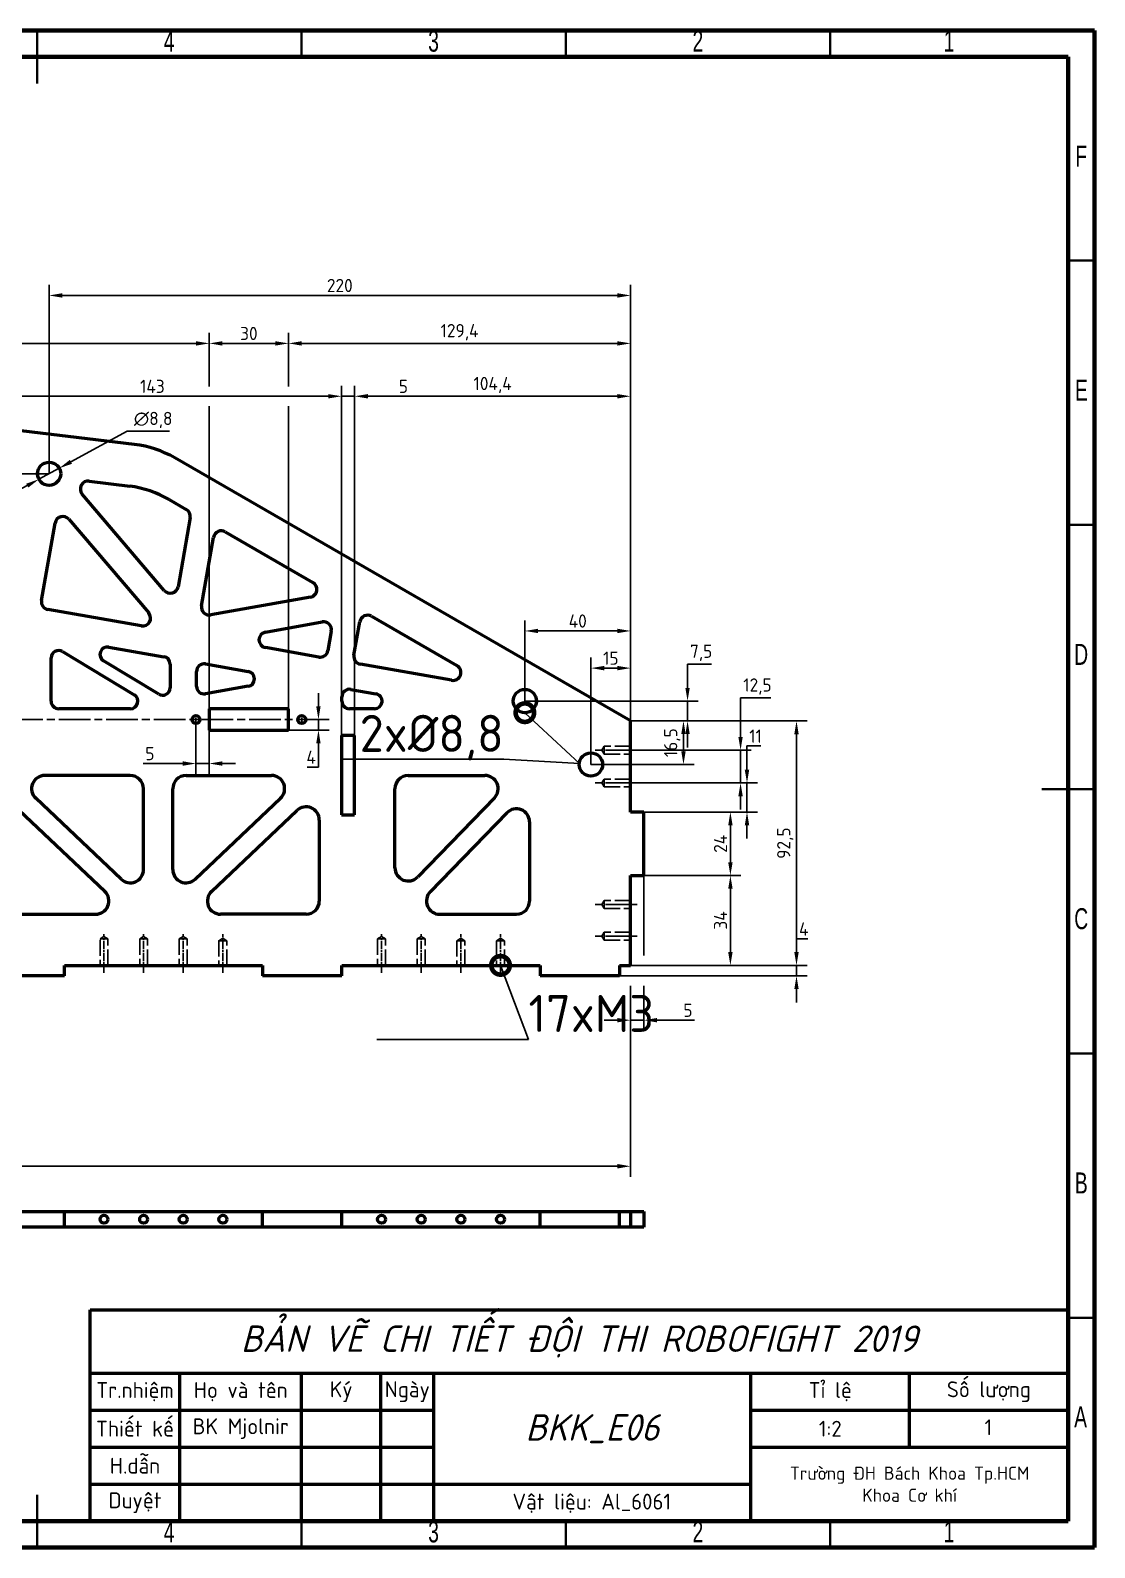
# Model space of a CAD drawing. Header units: millimetres. Extents: x -1615 to 4166, y 5 to 3174.
# Drawn here: x 684.8 to 886.1, y 5 to 292 of the extents above; entities that cross this region are included whole.
import ezdxf
from ezdxf import colors
from ezdxf.entities.mleader import LeaderData, LeaderLine
from ezdxf.math import Vec2, Vec3

# ---------------------------------------------------------------- set-up
doc = ezdxf.new("R2010")
doc.units = ezdxf.units.MM
doc.header["$LTSCALE"] = 0.25
doc.header["$PDSIZE"] = -1
for name, pattern in [('ACAD_ISO02W100', [15, 12, -3]), ('ACAD_ISO08W100', [36, 24, -3, 6, -3]), ('CENTER2', [1.125, 0.75, -0.125, 0.125, -0.125])]:
    doc.linetypes.add(name, pattern=pattern)
doc.layers.get('0').update_dxf_attribs({"lineweight": 50})
for name, color, linetype, lineweight in [('duong tam', 2, 'ACAD_ISO08W100', 25), ('kich thuoc', 1, 'Continuous', 25), ('Net dam', 7, 'Continuous', 50), ('netdut', 6, 'ACAD_ISO02W100', 25), ('van ban', 7, 'Continuous', 25)]:
    doc.layers.add(name, color=color, linetype=linetype, lineweight=lineweight)
doc.styles.add('SLDTEXTSTYLE0', font='TXT', dxfattribs={"width": 0.686449})
doc.styles.get("Standard").update_dxf_attribs({"font": ''})
doc.styles.add('tieng viet', font='')
doc.styles.get('Standard').set_extended_font_data('TCVN 7284')
doc.styles.get('tieng viet').set_extended_font_data('TCVN 7284')
doc.dimstyles.new('Ratio 2', dxfattribs={"dimtxt": 2.5, "dimasz": 2.5, "dimexe": 2, "dimexo": 0, "dimtad": 1, "dimtoh": 1, "dimdec": 1, "dimlfac": 2, "dimzin": 9, "dimtxsty": 'Standard', "dimcen": 2.5, "dimazin": 2, "dimtfac": 1, "dimtdec": 1, "dimtmove": 0, "dimatfit": 3, "dimfxl": 1, "dimtzin": 1, "dimarcsym": 0})
doc.dimstyles.new('Ratio 2$3', dxfattribs={"dimtxt": 2.5, "dimasz": 2.5, "dimexe": 2, "dimexo": 0, "dimtad": 1, "dimtoh": 1, "dimdec": 1, "dimlfac": 2, "dimzin": 9, "dimtxsty": 'Standard', "dimcen": 2.5, "dimazin": 2, "dimtfac": 1, "dimtdec": 1, "dimtmove": 0, "dimatfit": 3, "dimfxl": 1, "dimtzin": 1, "dimarcsym": 0})

# ---------------------------------------------------------------- blocks, each defined once
blk = doc.blocks.new('*D126')
at = {"layer": 'Defpoints', "color": 0, "transparency": 16777216}
for p in [(798.35, 115.15), (555.82, 107.15), (798.35, 77.15)]:
    blk.add_point(p, dxfattribs=at)
at = {"layer": 'kich thuoc', "color": 0, "lineweight": -2, "transparency": 16777216}
for p, q in [((798.35, 111.28), (798.35, 75.15)), ((555.82, 107.15), (555.82, 75.15)), ((558.32, 77.15), (795.85, 77.15))]:
    blk.add_line(p, q, dxfattribs=at)
at = {"layer": 'kich thuoc', "color": 0, "transparency": 16777216}
for points in [[(558.32, 77.57), (558.32, 76.73), (555.82, 77.15)], [(795.85, 77.57), (795.85, 76.73), (798.35, 77.15)]]:
    blk.add_solid(points, dxfattribs=at)
at = {"layer": 'kich thuoc', "color": 0, "transparency": 16777216, "insert": (677.08, 79.28), "char_height": 2.5, "attachment_point": 5}
blk.add_mtext('485,1', dxfattribs=at)
blk = doc.blocks.new('*D129')
at = {"layer": 'Defpoints', "color": 0, "transparency": 16777216}
for p in [(798.35, 161.38), (829.72, 161.38), (798.35, 115.15)]:
    blk.add_point(p, dxfattribs=at)
at = {"layer": 'kich thuoc', "color": 0, "lineweight": -2, "transparency": 16777216}
for p, q in [((798.35, 161.38), (831.72, 161.38)), ((829.72, 117.65), (829.72, 158.88)), ((798.35, 115.15), (831.72, 115.15))]:
    blk.add_line(p, q, dxfattribs=at)
at = {"layer": 'kich thuoc', "color": 0, "transparency": 16777216}
for points in [[(829.31, 158.88), (830.14, 158.88), (829.72, 161.38)], [(829.31, 117.65), (830.14, 117.65), (829.72, 115.15)]]:
    blk.add_solid(points, dxfattribs=at)
at = {"layer": 'kich thuoc', "color": 0, "transparency": 16777216, "insert": (827.6, 138.27), "char_height": 2.5, "attachment_point": 5, "rotation": 90}
blk.add_mtext('92,5', dxfattribs=at)
blk = doc.blocks.new('*D130')
at = {"layer": 'Defpoints', "color": 0, "transparency": 16777216}
for p in [(798.35, 132.15), (817.22, 132.15), (798.35, 115.15)]:
    blk.add_point(p, dxfattribs=at)
at = {"layer": 'kich thuoc', "color": 0, "lineweight": -2, "transparency": 16777216}
for p, q in [((798.35, 132.15), (819.22, 132.15)), ((817.22, 117.65), (817.22, 129.65)), ((798.35, 115.15), (819.22, 115.15))]:
    blk.add_line(p, q, dxfattribs=at)
at = {"layer": 'kich thuoc', "color": 0, "transparency": 16777216}
for points in [[(816.81, 129.65), (817.64, 129.65), (817.22, 132.15)], [(816.81, 117.65), (817.64, 117.65), (817.22, 115.15)]]:
    blk.add_solid(points, dxfattribs=at)
at = {"layer": 'kich thuoc', "color": 0, "transparency": 16777216, "insert": (815.35, 123.65), "char_height": 2.5, "attachment_point": 5, "rotation": 90}
blk.add_mtext('34', dxfattribs=at)
blk = doc.blocks.new('*D131')
at = {"layer": 'Defpoints', "color": 0, "transparency": 16777216}
for p in [(800.85, 144.15), (817.22, 144.15), (800.85, 132.15)]:
    blk.add_point(p, dxfattribs=at)
at = {"layer": 'kich thuoc', "color": 0, "lineweight": -2, "transparency": 16777216}
for p, q in [((800.85, 144.15), (819.22, 144.15)), ((817.22, 134.65), (817.22, 141.65)), ((800.85, 132.15), (819.22, 132.15))]:
    blk.add_line(p, q, dxfattribs=at)
at = {"layer": 'kich thuoc', "color": 0, "transparency": 16777216}
for points in [[(816.81, 141.65), (817.64, 141.65), (817.22, 144.15)], [(816.81, 134.65), (817.64, 134.65), (817.22, 132.15)]]:
    blk.add_solid(points, dxfattribs=at)
at = {"layer": 'kich thuoc', "color": 0, "transparency": 16777216, "insert": (815.35, 138.15), "char_height": 2.5, "attachment_point": 5, "rotation": 90}
blk.add_mtext('24', dxfattribs=at)
blk = doc.blocks.new('*D138')
at = {"layer": 'Defpoints', "color": 0, "transparency": 16777216}
for p in [(798.35, 232.81), (733.65, 163.65), (798.35, 161.38)]:
    blk.add_point(p, dxfattribs=at)
at = {"layer": 'kich thuoc', "color": 0, "lineweight": -2, "transparency": 16777216}
for p, q in [((733.65, 224.68), (733.65, 234.81)), ((736.15, 232.81), (795.85, 232.81)), ((798.35, 161.38), (798.35, 234.81)), ((733.65, 163.65), (733.65, 220.93))]:
    blk.add_line(p, q, dxfattribs=at)
at = {"layer": 'kich thuoc', "color": 0, "transparency": 16777216}
for points in [[(736.15, 233.22), (736.15, 232.39), (733.65, 232.81)], [(795.85, 233.22), (795.85, 232.39), (798.35, 232.81)]]:
    blk.add_solid(points, dxfattribs=at)
at = {"layer": 'kich thuoc', "color": 0, "transparency": 16777216, "insert": (766, 234.93), "char_height": 2.5, "attachment_point": 5}
blk.add_mtext('129,4', dxfattribs=at)
blk = doc.blocks.new('*D139')
at = {"layer": 'Defpoints', "color": 0, "transparency": 16777216}
for p in [(718.65, 232.81), (718.65, 163.65), (733.65, 163.65)]:
    blk.add_point(p, dxfattribs=at)
at = {"layer": 'kich thuoc', "color": 0, "lineweight": -2, "transparency": 16777216}
for p, q in [((718.65, 224.68), (718.65, 234.81)), ((731.15, 232.81), (721.15, 232.81)), ((733.65, 224.68), (733.65, 234.81)), ((718.65, 163.65), (718.65, 220.93)), ((733.65, 163.65), (733.65, 220.93))]:
    blk.add_line(p, q, dxfattribs=at)
at = {"layer": 'kich thuoc', "color": 0, "transparency": 16777216}
for points in [[(721.15, 233.22), (721.15, 232.39), (718.65, 232.81)], [(731.15, 233.22), (731.15, 232.39), (733.65, 232.81)]]:
    blk.add_solid(points, dxfattribs=at)
at = {"layer": 'kich thuoc', "color": 0, "transparency": 16777216, "insert": (726.15, 234.68), "char_height": 2.5, "attachment_point": 5}
blk.add_mtext('30', dxfattribs=at)
blk = doc.blocks.new('*D140')
at = {"layer": 'Defpoints', "color": 0, "transparency": 16777216}
for p in [(634.75, 232.81), (634.75, 163.65), (718.65, 163.65)]:
    blk.add_point(p, dxfattribs=at)
at = {"layer": 'kich thuoc', "color": 0, "lineweight": -2, "transparency": 16777216}
for p, q in [((634.75, 163.65), (634.75, 234.81)), ((716.15, 232.81), (637.25, 232.81)), ((718.65, 224.68), (718.65, 234.81)), ((718.65, 163.65), (718.65, 220.93))]:
    blk.add_line(p, q, dxfattribs=at)
at = {"layer": 'kich thuoc', "color": 0, "transparency": 16777216}
for points in [[(637.25, 233.22), (637.25, 232.39), (634.75, 232.81)], [(716.15, 233.22), (716.15, 232.39), (718.65, 232.81)]]:
    blk.add_solid(points, dxfattribs=at)
at = {"layer": 'kich thuoc', "color": 0, "transparency": 16777216, "insert": (676.7, 234.93), "char_height": 2.5, "attachment_point": 5}
blk.add_mtext('167,8', dxfattribs=at)
blk = doc.blocks.new('*D166')
at = {"layer": 'Defpoints', "color": 0, "transparency": 16777216}
for p in [(798.35, 222.81), (746.15, 158.65), (798.35, 158.65)]:
    blk.add_point(p, dxfattribs=at)
at = {"layer": 'kich thuoc', "color": 0, "lineweight": -2, "transparency": 16777216}
for p, q in [((746.15, 158.65), (746.15, 224.81)), ((798.35, 158.65), (798.35, 224.81)), ((748.65, 222.81), (795.85, 222.81))]:
    blk.add_line(p, q, dxfattribs=at)
at = {"layer": 'kich thuoc', "color": 0, "transparency": 16777216}
for points in [[(748.65, 223.22), (748.65, 222.39), (746.15, 222.81)], [(795.85, 223.22), (795.85, 222.39), (798.35, 222.81)]]:
    blk.add_solid(points, dxfattribs=at)
at = {"layer": 'kich thuoc', "color": 0, "transparency": 16777216, "insert": (772.25, 224.93), "char_height": 2.5, "attachment_point": 5}
blk.add_mtext('104,4', dxfattribs=at)
blk = doc.blocks.new('*D167')
at = {"layer": 'Defpoints', "color": 0, "transparency": 16777216}
for p in [(743.65, 222.81), (743.65, 158.65), (746.15, 158.65)]:
    blk.add_point(p, dxfattribs=at)
at = {"layer": 'kich thuoc', "color": 0, "lineweight": -2, "transparency": 16777216}
for p, q in [((743.65, 158.65), (743.65, 224.81)), ((746.15, 158.65), (746.15, 224.81)), ((741.15, 222.81), (738.65, 222.81)), ((743.65, 222.81), (746.15, 222.81)), ((748.65, 222.81), (756.63, 222.81))]:
    blk.add_line(p, q, dxfattribs=at)
at = {"layer": 'kich thuoc', "color": 0, "transparency": 16777216}
for points in [[(741.15, 223.22), (741.15, 222.39), (743.65, 222.81)], [(748.65, 223.22), (748.65, 222.39), (746.15, 222.81)]]:
    blk.add_solid(points, dxfattribs=at)
at = {"layer": 'kich thuoc', "color": 0, "transparency": 16777216, "insert": (755.38, 224.68), "char_height": 2.5, "attachment_point": 5}
blk.add_mtext('5', dxfattribs=at)
blk = doc.blocks.new('*D168')
at = {"layer": 'Defpoints', "color": 0, "transparency": 16777216}
for p in [(743.65, 222.81), (672.15, 158.65), (743.65, 158.65)]:
    blk.add_point(p, dxfattribs=at)
at = {"layer": 'kich thuoc', "color": 0, "lineweight": -2, "transparency": 16777216}
for p, q in [((672.15, 158.65), (672.15, 224.81)), ((743.65, 158.65), (743.65, 224.81)), ((674.65, 222.81), (741.15, 222.81))]:
    blk.add_line(p, q, dxfattribs=at)
at = {"layer": 'kich thuoc', "color": 0, "transparency": 16777216}
for points in [[(674.65, 223.22), (674.65, 222.39), (672.15, 222.81)], [(741.15, 223.22), (741.15, 222.39), (743.65, 222.81)]]:
    blk.add_solid(points, dxfattribs=at)
at = {"layer": 'kich thuoc', "color": 0, "transparency": 16777216, "insert": (707.9, 224.68), "char_height": 2.5, "attachment_point": 5}
blk.add_mtext('143', dxfattribs=at)
blk = doc.blocks.new('*D183')
at = {"layer": 'Defpoints', "color": 0, "transparency": 16777216}
for p in [(798.35, 149.65), (798.35, 144.15), (820.36, 144.15)]:
    blk.add_point(p, dxfattribs=at)
at = {"layer": 'kich thuoc', "color": 0, "lineweight": -2, "transparency": 16777216}
for p, q in [((820.36, 152.15), (820.36, 156.65)), ((820.36, 156.65), (822.99, 156.65)), ((798.35, 149.65), (822.36, 149.65)), ((820.36, 144.15), (820.36, 149.65)), ((798.35, 144.15), (822.36, 144.15)), ((820.36, 141.65), (820.36, 139.15))]:
    blk.add_line(p, q, dxfattribs=at)
at = {"layer": 'kich thuoc', "color": 0, "transparency": 16777216}
for points in [[(819.94, 152.15), (820.78, 152.15), (820.36, 149.65)], [(819.94, 141.65), (820.78, 141.65), (820.36, 144.15)]]:
    blk.add_solid(points, dxfattribs=at)
at = {"layer": 'kich thuoc', "color": 0, "transparency": 16777216, "insert": (821.99, 158.52), "char_height": 2.5, "attachment_point": 5}
blk.add_mtext('11', dxfattribs=at)
blk = doc.blocks.new('*D184')
at = {"layer": 'Defpoints', "color": 0, "transparency": 16777216}
for p in [(798.35, 155.88), (798.35, 149.65), (819.15, 149.65)]:
    blk.add_point(p, dxfattribs=at)
at = {"layer": 'kich thuoc', "color": 0, "lineweight": -2, "transparency": 16777216}
for p, q in [((819.15, 158.38), (819.15, 165.77)), ((819.15, 165.77), (824.9, 165.77)), ((798.35, 155.88), (821.15, 155.88)), ((819.15, 149.65), (819.15, 155.88)), ((798.35, 149.65), (821.15, 149.65)), ((819.15, 147.15), (819.15, 144.65))]:
    blk.add_line(p, q, dxfattribs=at)
at = {"layer": 'kich thuoc', "color": 0, "transparency": 16777216}
for points in [[(818.73, 158.38), (819.56, 158.38), (819.15, 155.88)], [(818.73, 147.15), (819.56, 147.15), (819.15, 149.65)]]:
    blk.add_solid(points, dxfattribs=at)
at = {"layer": 'kich thuoc', "color": 0, "transparency": 16777216, "insert": (822.34, 167.9), "char_height": 2.5, "attachment_point": 5}
blk.add_mtext('12,5', dxfattribs=at)
blk = doc.blocks.new('*U275')
at = {"layer": 'duong tam', "color": 0, "linetype": 'CENTER2', "transparency": 16777216}
for p, q in [((-0.87, 0), (-0.15, 0)), ((0, 0.15), (0, 0.87)), ((0.15, 0), (0.87, 0)), ((0, -0.87), (0, -0.15))]:
    blk.add_line(p, q, dxfattribs=at)
at = {"layer": 'duong tam', "color": 0, "linetype": 'Continuous', "transparency": 16777216}
for p, q in [((-0.075, 0), (0.075, 0)), ((0, -0.075), (0, 0.075))]:
    blk.add_line(p, q, dxfattribs=at)
blk = doc.blocks.new('*U276')
at = {"layer": 'duong tam', "color": 0, "linetype": 'CENTER2', "transparency": 16777216}
for p, q in [((-0.87, 0), (-0.15, 0)), ((0, 0.15), (0, 0.87)), ((0.15, 0), (0.87, 0)), ((0, -0.87), (0, -0.15))]:
    blk.add_line(p, q, dxfattribs=at)
at = {"layer": 'duong tam', "color": 0, "linetype": 'Continuous', "transparency": 16777216}
for p, q in [((-0.075, 0), (0.075, 0)), ((0, -0.075), (0, 0.075))]:
    blk.add_line(p, q, dxfattribs=at)
blk = doc.blocks.new('_DotSmall')
at = {"color": 0, "linetype": 'ByBlock', "const_width": 0.5}
blk.add_lwpolyline([(-0.0625, 0, 1), (0.0625, 0, 1)], format="xyb", close=True, dxfattribs=at)
blk = doc.blocks.new('*D366')
at = {"layer": 'Defpoints', "color": 0, "transparency": 16777216}
for p in [(798.35, 115.15), (829.72, 115.15), (796.25, 113.15)]:
    blk.add_point(p, dxfattribs=at)
at = {"layer": 'kich thuoc', "color": 0, "lineweight": -2, "transparency": 16777216}
for p, q in [((829.72, 117.65), (829.72, 120.15)), ((829.72, 120.15), (831.85, 120.15)), ((798.35, 115.15), (831.72, 115.15)), ((829.72, 113.15), (829.72, 115.15)), ((796.25, 113.15), (831.72, 113.15)), ((829.72, 110.65), (829.72, 108.15))]:
    blk.add_line(p, q, dxfattribs=at)
at = {"layer": 'kich thuoc', "color": 0, "transparency": 16777216}
for points in [[(829.31, 117.65), (830.14, 117.65), (829.72, 115.15)], [(829.31, 110.65), (830.14, 110.65), (829.72, 113.15)]]:
    blk.add_solid(points, dxfattribs=at)
at = {"layer": 'kich thuoc', "color": 0, "transparency": 16777216, "insert": (831.1, 122.03), "char_height": 2.5, "attachment_point": 5}
blk.add_mtext('4', dxfattribs=at)
blk = doc.blocks.new('*D632')
at = {"layer": 'Defpoints', "color": 0, "transparency": 16777216}
for p in [(800.85, 132.15), (798.35, 115.15), (798.35, 104.78)]:
    blk.add_point(p, dxfattribs=at)
at = {"layer": 'kich thuoc', "color": 0, "lineweight": -2, "transparency": 16777216}
for p, q in [((800.85, 132.15), (800.85, 117.03)), ((798.35, 111.28), (798.35, 102.78)), ((800.85, 111.28), (800.85, 102.78)), ((795.85, 104.78), (793.35, 104.78)), ((798.35, 104.78), (800.85, 104.78)), ((803.35, 104.78), (810.44, 104.78))]:
    blk.add_line(p, q, dxfattribs=at)
at = {"layer": 'kich thuoc', "color": 0, "transparency": 16777216}
for points in [[(795.85, 105.19), (795.85, 104.36), (798.35, 104.78)], [(803.35, 105.19), (803.35, 104.36), (800.85, 104.78)]]:
    blk.add_solid(points, dxfattribs=at)
at = {"layer": 'kich thuoc', "color": 0, "transparency": 16777216, "insert": (809.19, 106.65), "char_height": 2.5, "attachment_point": 5}
blk.add_mtext('5', dxfattribs=at)
blk = doc.blocks.new('*D648')
at = {"layer": 'Defpoints', "color": 0, "transparency": 16777216}
for p in [(716.15, 161.65), (718.65, 161.65), (718.65, 153.33)]:
    blk.add_point(p, dxfattribs=at)
at = {"layer": 'kich thuoc', "color": 0, "lineweight": -2, "transparency": 16777216}
for p, q in [((716.15, 161.65), (716.15, 151.33)), ((718.65, 161.65), (718.65, 151.33)), ((713.65, 153.33), (706.18, 153.33)), ((718.65, 153.33), (716.15, 153.33)), ((721.15, 153.33), (723.65, 153.33))]:
    blk.add_line(p, q, dxfattribs=at)
at = {"layer": 'kich thuoc', "color": 0, "transparency": 16777216}
for points in [[(713.65, 153.75), (713.65, 152.91), (716.15, 153.33)], [(721.15, 153.75), (721.15, 152.91), (718.65, 153.33)]]:
    blk.add_solid(points, dxfattribs=at)
at = {"layer": 'kich thuoc', "color": 0, "transparency": 16777216, "insert": (707.43, 155.21), "char_height": 2.5, "attachment_point": 5}
blk.add_mtext('5', dxfattribs=at)
blk = doc.blocks.new('*D651')
at = {"layer": 'Defpoints', "color": 0, "transparency": 16777216}
for p in [(736.15, 161.65), (733.65, 159.65), (739.31, 159.65)]:
    blk.add_point(p, dxfattribs=at)
at = {"layer": 'kich thuoc', "color": 0, "lineweight": -2, "transparency": 16777216}
for p, q in [((739.31, 164.15), (739.31, 166.65)), ((736.15, 161.65), (741.31, 161.65)), ((739.31, 161.65), (739.31, 159.65)), ((733.65, 159.65), (741.31, 159.65)), ((739.31, 157.15), (739.31, 152.65)), ((739.31, 152.65), (737.18, 152.65))]:
    blk.add_line(p, q, dxfattribs=at)
at = {"layer": 'kich thuoc', "color": 0, "transparency": 16777216}
for points in [[(738.89, 164.15), (739.72, 164.15), (739.31, 161.65)], [(738.89, 157.15), (739.72, 157.15), (739.31, 159.65)]]:
    blk.add_solid(points, dxfattribs=at)
at = {"layer": 'kich thuoc', "color": 0, "transparency": 16777216, "insert": (737.93, 154.53), "char_height": 2.5, "attachment_point": 5}
blk.add_mtext('4', dxfattribs=at)
blk = doc.blocks.new('*D662')
at = {"layer": 'Defpoints', "color": 0, "transparency": 16777216}
for p in [(686.43, 207.1), (690.29, 209.2)]:
    blk.add_point(p, dxfattribs=at)
at = {"layer": 'kich thuoc', "color": 0, "lineweight": -2, "transparency": 16777216}
for p, q in [((703.13, 216.2), (692.49, 210.4)), ((711.11, 216.2), (703.13, 216.2)), ((686.43, 207.1), (690.29, 209.2)), ((684.23, 205.9), (682.04, 204.71))]:
    blk.add_line(p, q, dxfattribs=at)
at = {"layer": 'kich thuoc', "color": 0, "transparency": 16777216}
for points in [[(692.29, 210.77), (692.69, 210.03), (690.29, 209.2)], [(684.03, 206.27), (684.43, 205.54), (686.43, 207.1)]]:
    blk.add_solid(points, dxfattribs=at)
at = {"layer": 'kich thuoc', "color": 0, "transparency": 16777216, "insert": (708.05, 218.32), "char_height": 2.5, "attachment_point": 5}
blk.add_mtext('∅8,8', dxfattribs=at)
blk = doc.blocks.new('*D663')
at = {"layer": 'Defpoints', "color": 0, "transparency": 16777216}
for p in [(798.35, 171.38), (798.35, 161.38), (790.85, 153.15)]:
    blk.add_point(p, dxfattribs=at)
at = {"layer": 'kich thuoc', "color": 0, "lineweight": -2, "transparency": 16777216}
for p, q in [((790.85, 153.15), (790.85, 173.38)), ((798.35, 161.38), (798.35, 173.38)), ((793.35, 171.38), (795.85, 171.38))]:
    blk.add_line(p, q, dxfattribs=at)
at = {"layer": 'kich thuoc', "color": 0, "transparency": 16777216}
for points in [[(793.35, 171.8), (793.35, 170.96), (790.85, 171.38)], [(795.85, 171.8), (795.85, 170.96), (798.35, 171.38)]]:
    blk.add_solid(points, dxfattribs=at)
at = {"layer": 'kich thuoc', "color": 0, "transparency": 16777216, "insert": (794.6, 173.26), "char_height": 2.5, "attachment_point": 5}
blk.add_mtext('15', dxfattribs=at)
blk = doc.blocks.new('*D664')
at = {"layer": 'Defpoints', "color": 0, "transparency": 16777216}
for p in [(778.35, 178.41), (778.35, 165.15), (798.35, 161.38)]:
    blk.add_point(p, dxfattribs=at)
at = {"layer": 'kich thuoc', "color": 0, "lineweight": -2, "transparency": 16777216}
for p, q in [((778.35, 165.15), (778.35, 180.41)), ((795.85, 178.41), (780.85, 178.41)), ((798.35, 161.38), (798.35, 180.41))]:
    blk.add_line(p, q, dxfattribs=at)
at = {"layer": 'kich thuoc', "color": 0, "transparency": 16777216}
for points in [[(780.85, 178.83), (780.85, 178), (778.35, 178.41)], [(795.85, 178.83), (795.85, 178), (798.35, 178.41)]]:
    blk.add_solid(points, dxfattribs=at)
at = {"layer": 'kich thuoc', "color": 0, "transparency": 16777216, "insert": (788.35, 180.29), "char_height": 2.5, "attachment_point": 5}
blk.add_mtext('40', dxfattribs=at)
blk = doc.blocks.new('*D673')
at = {"layer": 'Defpoints', "color": 0, "transparency": 16777216}
for p in [(798.35, 241.88), (688.36, 208.15), (798.35, 161.38)]:
    blk.add_point(p, dxfattribs=at)
at = {"layer": 'kich thuoc', "color": 0, "lineweight": -2, "transparency": 16777216}
for p, q in [((688.36, 208.15), (688.36, 243.88)), ((690.86, 241.88), (795.85, 241.88)), ((798.35, 161.38), (798.35, 243.88))]:
    blk.add_line(p, q, dxfattribs=at)
at = {"layer": 'kich thuoc', "color": 0, "transparency": 16777216}
for points in [[(690.86, 242.3), (690.86, 241.46), (688.36, 241.88)], [(795.85, 242.3), (795.85, 241.46), (798.35, 241.88)]]:
    blk.add_solid(points, dxfattribs=at)
at = {"layer": 'kich thuoc', "color": 0, "transparency": 16777216, "insert": (743.35, 243.76), "char_height": 2.5, "attachment_point": 5}
blk.add_mtext('220', dxfattribs=at)
blk = doc.blocks.new('*D783')
at = {"layer": 'Defpoints', "color": 0, "transparency": 16777216}
for p in [(798.35, 161.39), (790.85, 153.15), (808.35, 153.15)]:
    blk.add_point(p, dxfattribs=at)
at = {"layer": 'kich thuoc', "color": 0, "lineweight": -2, "transparency": 16777216}
for p, q in [((798.35, 161.39), (810.35, 161.39)), ((808.35, 158.89), (808.35, 155.65)), ((790.85, 153.15), (810.35, 153.15))]:
    blk.add_line(p, q, dxfattribs=at)
at = {"layer": 'kich thuoc', "color": 0, "transparency": 16777216}
for points in [[(807.93, 158.89), (808.76, 158.89), (808.35, 161.39)], [(807.93, 155.65), (808.76, 155.65), (808.35, 153.15)]]:
    blk.add_solid(points, dxfattribs=at)
at = {"layer": 'kich thuoc', "color": 0, "transparency": 16777216, "insert": (806.22, 157.27), "char_height": 2.5, "attachment_point": 5, "rotation": 90}
blk.add_mtext('16,5', dxfattribs=at)
blk = doc.blocks.new('*D784')
at = {"layer": 'Defpoints', "color": 0, "transparency": 16777216}
for p in [(778.35, 165.15), (798.35, 161.39), (809.12, 161.39)]:
    blk.add_point(p, dxfattribs=at)
at = {"layer": 'kich thuoc', "color": 0, "lineweight": -2, "transparency": 16777216}
for p, q in [((809.12, 167.65), (809.12, 172.15)), ((809.12, 172.15), (813.62, 172.15)), ((778.35, 165.15), (811.12, 165.15)), ((809.12, 161.39), (809.12, 165.15)), ((798.35, 161.39), (811.12, 161.39)), ((809.12, 158.89), (809.12, 156.39))]:
    blk.add_line(p, q, dxfattribs=at)
at = {"layer": 'kich thuoc', "color": 0, "transparency": 16777216}
for points in [[(808.71, 167.65), (809.54, 167.65), (809.12, 165.15)], [(808.71, 158.89), (809.54, 158.89), (809.12, 161.39)]]:
    blk.add_solid(points, dxfattribs=at)
at = {"layer": 'kich thuoc', "color": 0, "transparency": 16777216, "insert": (811.69, 174.28), "char_height": 2.5, "attachment_point": 5}
blk.add_mtext('7,5', dxfattribs=at)
blk = doc.blocks.new('*D785')
at = {"layer": 'Defpoints', "color": 0, "transparency": 16777216}
for p in [(688.36, 208.15), (535.64, 199.15), (594.42, 199.15)]:
    blk.add_point(p, dxfattribs=at)
at = {"layer": 'kich thuoc', "color": 0, "lineweight": -2, "transparency": 16777216}
for p, q in [((563.93, 208.15), (533.64, 208.15)), ((574, 208.15), (567.68, 208.15)), ((581.92, 208.15), (577.75, 208.15)), ((587.89, 208.15), (587.62, 208.15)), ((600.36, 208.15), (591.64, 208.15)), ((617.87, 208.15), (604.97, 208.15)), ((632.87, 208.15), (621.62, 208.15)), ((667.77, 208.15), (636.62, 208.15)), ((688.36, 208.15), (674.02, 208.15)), ((535.64, 205.65), (535.64, 201.65)), ((562.54, 199.15), (533.64, 199.15)), ((580.04, 199.15), (566.29, 199.15)), ((592.54, 199.15), (583.79, 199.15))]:
    blk.add_line(p, q, dxfattribs=at)
at = {"layer": 'kich thuoc', "color": 0, "transparency": 16777216}
for points in [[(535.22, 205.65), (536.06, 205.65), (535.64, 208.15)], [(535.22, 201.65), (536.06, 201.65), (535.64, 199.15)]]:
    blk.add_solid(points, dxfattribs=at)
at = {"layer": 'kich thuoc', "color": 0, "transparency": 16777216, "insert": (533.76, 203.65), "char_height": 2.5, "attachment_point": 5, "rotation": 90}
blk.add_mtext('18', dxfattribs=at)

msp = doc.modelspace()

# ---------------------------------------------------------------- linework, layer by layer
at = {"color": 7, "linetype": 'Continuous', "lineweight": 70}
for p, q in [((486.115, 292), (886.115, 292)), ((886.115, 292), (886.115, 5)), ((491.115, 287), (881.115, 287)), ((881.115, 287), (881.115, 10)), ((881.115, 10), (491.115, 10)), ((886.115, 5), (486.115, 5))]:
    msp.add_line(p, q, dxfattribs=at)
at = {"color": 7, "linetype": 'Continuous', "lineweight": 35}
for p, q in [((686.115, 292), (686.115, 282)), ((686.115, 287), (686.115, 292)), ((736.115, 287), (736.115, 292)), ((786.115, 287), (786.115, 292)), ((836.115, 287), (836.115, 292)), ((881.115, 248.5), (886.115, 248.5)), ((881.115, 198.5), (886.115, 198.5)), ((886.115, 148.5), (876.115, 148.5)), ((881.115, 148.5), (886.115, 148.5)), ((881.115, 98.5), (886.115, 98.5)), ((881.115, 48.5), (886.115, 48.5)), ((686.115, 5), (686.115, 15)), ((686.115, 10), (686.115, 5)), ((736.115, 10), (736.115, 5)), ((786.115, 10), (786.115, 5)), ((836.115, 10), (836.115, 5))]:
    msp.add_line(p, q, dxfattribs=at)
at = {"layer": 'duong tam'}
for p, q in [((600.178, 161.652), (738.913, 161.652)), ((799.598, 155.881), (791.648, 155.881)), ((799.598, 149.65), (791.648, 149.65)), ((799.598, 126.65), (791.648, 126.65)), ((799.598, 120.652), (791.648, 120.652))]:
    msp.add_line(p, q, dxfattribs=at)
at = {"layer": 'duong tam', "ltscale": 0.25}
for p, q in [((698.748, 113.709), (698.748, 121.059)), ((706.248, 113.709), (706.248, 121.059)), ((713.748, 113.709), (713.748, 121.059)), ((721.248, 113.709), (721.248, 121.059)), ((751.248, 113.709), (751.248, 121.059)), ((758.748, 113.709), (758.748, 121.059)), ((766.248, 113.709), (766.248, 121.059)), ((773.748, 113.709), (773.748, 121.059))]:
    msp.add_line(p, q, dxfattribs=at)
at = {"layer": 'Net dam'}
for p, q in [((704.52, 213.689), (612.52, 224.689)), ((798.348, 161.381), (712.146, 211.151)), ((695.956, 206.762), (703.61, 205.792)), ((710.14, 186.074), (694.625, 204.301)), ((711.096, 203.271), (714.322, 201.409)), ((686.924, 184.193), (689.489, 198.83)), ((692.109, 199.543), (707.201, 181.813)), ((715.049, 199.851), (712.76, 186.788)), ((717.203, 183.175), (719.47, 196.11)), ((721.698, 197.15), (738.277, 187.578)), ((737.79, 184.802), (718.944, 181.439)), ((705.8, 179.363), (688.143, 182.457)), ((749.356, 181.182), (765.508, 171.857)), ((729.273, 178.204), (740.003, 180.119)), ((741.744, 178.383), (741.099, 174.702)), ((746.024, 173.839), (747.128, 180.141)), ((699.65, 175.369), (710.08, 173.541)), ((739.363, 173.483), (729.278, 175.25)), ((688.756, 165.117), (688.756, 173.301)), ((690.911, 174.517), (704.468, 166.333)), ((709.1, 166.457), (698.671, 172.753)), ((711.256, 172.141), (711.256, 167.673)), ((716.256, 167.926), (716.256, 170.767)), ((717.922, 172.167), (726.029, 170.746)), ((764.499, 169.08), (747.243, 172.103)), ((726.029, 167.947), (717.922, 166.526)), ((745.422, 167.347), (750.163, 166.516)), ((703.734, 163.696), (690.176, 163.696)), ((718.648, 163.652), (718.648, 159.652)), ((733.648, 163.652), (718.648, 163.652)), ((733.648, 159.652), (733.648, 163.652)), ((743.756, 165.117), (743.756, 165.948)), ((749.917, 163.696), (745.176, 163.696)), ((798.348, 144.15), (798.348, 161.381)), ((718.648, 159.652), (733.648, 159.652)), ((743.648, 158.652), (743.648, 143.652)), ((746.148, 158.652), (743.648, 158.652)), ((746.148, 143.652), (746.148, 158.652)), ((798.348, 155.131), (798.348, 156.631)), ((703.718, 151.071), (687.554, 151.071)), ((714.259, 151.071), (730.423, 151.071)), ((756.284, 151.071), (770.79, 151.071)), ((798.348, 148.9), (798.348, 150.4)), ((701.998, 131.443), (685.835, 146.756)), ((706.218, 133.258), (706.218, 148.571)), ((711.759, 133.258), (711.759, 148.571)), ((715.979, 131.443), (732.142, 146.756)), ((753.784, 133.615), (753.784, 148.571)), ((772.584, 146.83), (758.079, 131.874)), ((698.892, 129.136), (682.729, 144.449)), ((719.085, 129.136), (735.248, 144.449)), ((743.648, 143.652), (746.148, 143.652)), ((774.948, 144.018), (760.443, 129.061)), ((800.848, 144.15), (798.348, 144.15)), ((800.848, 132.15), (800.848, 144.15)), ((739.468, 142.634), (739.468, 127.321)), ((779.243, 142.277), (779.243, 127.321)), ((798.348, 132.15), (800.848, 132.15)), ((798.348, 115.152), (798.348, 132.15)), ((798.348, 125.9), (798.348, 127.4)), ((681.009, 124.821), (697.173, 124.821)), ((736.968, 124.821), (720.804, 124.821)), ((762.237, 124.821), (776.743, 124.821)), ((798.348, 119.902), (798.348, 121.402)), ((691.248, 115.152), (728.748, 115.152)), ((691.248, 113.152), (691.248, 115.152)), ((697.998, 115.152), (699.498, 115.152)), ((705.498, 115.152), (706.998, 115.152)), ((712.998, 115.152), (714.498, 115.152)), ((720.498, 115.152), (721.998, 115.152)), ((728.748, 115.152), (728.748, 113.152)), ((743.748, 115.152), (781.248, 115.152)), ((743.748, 113.152), (743.748, 115.152)), ((750.498, 115.152), (751.998, 115.152)), ((757.998, 115.152), (759.498, 115.152)), ((765.498, 115.152), (766.998, 115.152)), ((772.998, 115.152), (774.498, 115.152)), ((781.248, 115.152), (781.248, 113.152)), ((796.248, 115.152), (798.348, 115.152)), ((796.248, 115.152), (796.248, 113.152)), ((691.248, 113.152), (676.248, 113.152)), ((743.748, 113.152), (728.748, 113.152)), ((796.248, 113.152), (781.248, 113.152)), ((676.248, 68.616), (691.248, 68.616)), ((691.248, 65.616), (691.248, 68.616)), ((691.248, 68.616), (728.748, 68.616)), ((728.748, 65.616), (728.748, 68.616)), ((728.748, 68.616), (743.748, 68.616)), ((743.748, 65.616), (743.748, 68.616)), ((743.748, 68.616), (781.248, 68.616)), ((781.248, 65.616), (781.248, 68.616)), ((781.248, 68.616), (796.248, 68.616)), ((796.248, 65.616), (796.248, 68.616)), ((796.248, 68.616), (798.348, 68.616)), ((798.348, 68.616), (798.348, 65.616)), ((798.348, 68.616), (800.848, 68.616)), ((800.848, 68.616), (800.848, 65.616)), ((800.848, 65.616), (555.82, 65.616)), ((696.115, 10), (696.115, 50)), ((696.115, 50), (881.115, 50)), ((881.115, 50), (881.115, 10)), ((696.115, 38), (881.115, 38)), ((713.115, 10), (713.115, 38)), ((736.115, 10), (736.115, 38)), ((751.115, 10), (751.115, 38)), ((761.115, 10), (761.115, 38)), ((821.115, 10), (821.115, 38)), ((851.115, 24), (851.115, 38)), ((696.115, 31), (761.115, 31)), ((821.115, 31), (881.115, 31)), ((696.115, 24), (761.115, 24)), ((821.115, 24), (881.115, 24)), ((696.115, 17), (821.115, 17)), ((881.115, 10), (696.115, 10))]:
    msp.add_line(p, q, dxfattribs=at)
for centre, radius in [((688.36, 208.152), 2.2), ((778.348, 165.152), 2.2), ((716.148, 161.652), 0.75), ((736.148, 161.652), 0.75), ((790.848, 153.152), 2.2), ((698.748, 67.116), 0.75), ((706.248, 67.116), 0.75), ((713.748, 67.116), 0.75), ((721.248, 67.116), 0.75), ((751.248, 67.116), 0.75), ((758.748, 67.116), 0.75), ((766.248, 67.116), 0.75), ((773.748, 67.116), 0.75)]:
    msp.add_circle(centre, radius, dxfattribs=at)
for centre, radius, start, end in [((702.146, 193.831), 20, 59.99911, 83.18193), ((695.767, 205.274), 1.5, 82.77856, 220.40597), ((701.096, 185.951), 20, 60, 82.77856), ((713.572, 200.11), 1.5, 350.05966, 60), ((690.967, 198.571), 1.5, 40.40597, 170.05966), ((720.947, 195.851), 1.5, 60, 170.05966), ((711.282, 187.047), 1.5, 220.40597, 350.05966), ((737.526, 186.279), 1.5, 280.11931, 60), ((688.402, 183.934), 1.5, 170.05966, 260.06297), ((706.059, 180.841), 1.5, 260.06297, 40.40597), ((718.68, 182.916), 1.5, 170.05966, 280.11931), ((748.606, 179.882), 1.5, 60, 170.06297), ((729.537, 176.727), 1.5, 100.11931, 260.06297), ((740.266, 178.642), 1.5, 350.06297, 100.11931), ((699.405, 173.969), 1.421, 80.05966, 238.88266), ((690.176, 173.301), 1.421, 58.88266, 180), ((709.835, 172.141), 1.421, 0, 80.05966), ((739.621, 174.961), 1.5, 260.06297, 350.06297), ((747.502, 173.58), 1.5, 170.06297, 260.06297), ((717.676, 170.767), 1.421, 80.05966, 180), ((725.784, 169.346), 1.421, 279.94034, 80.05966), ((764.758, 170.557), 1.5, 260.06297, 60), ((709.835, 167.673), 1.421, 238.88266, 0), ((717.676, 167.926), 1.421, 180, 279.94034), ((745.176, 165.948), 1.421, 80.05966, 180), ((749.917, 165.117), 1.421, 270, 80.05966), ((690.176, 165.117), 1.421, 180, 270), ((703.734, 165.117), 1.421, 270, 58.88266), ((745.176, 165.117), 1.421, 180, 270), ((687.554, 148.571), 2.5, 90, 226.54816), ((703.718, 148.571), 2.5, 0, 90), ((714.259, 148.571), 2.5, 90, 180), ((730.423, 148.571), 2.5, 313.45184, 90), ((756.284, 148.571), 2.5, 90, 180), ((770.79, 148.571), 2.5, 315.87714, 90), ((736.968, 142.634), 2.5, 360, 133.45184), ((776.743, 142.277), 2.5, 360, 135.87714), ((703.718, 133.258), 2.5, 226.54816, 0), ((714.259, 133.258), 2.5, 180, 313.45184), ((756.284, 133.615), 2.5, 180, 315.87714), ((697.173, 127.321), 2.5, 270, 46.54816), ((720.804, 127.321), 2.5, 133.45184, 270), ((736.968, 127.321), 2.5, 270, 0), ((762.237, 127.321), 2.5, 135.87714, 270), ((776.743, 127.321), 2.5, 270, 0)]:
    msp.add_arc(centre, radius, start, end, dxfattribs=at)
at = {"layer": 'netdut'}
for p, q in [((793.348, 156.631), (792.897, 155.881)), ((792.897, 155.881), (793.348, 155.131)), ((793.348, 156.631), (793.348, 155.131)), ((798.348, 156.631), (793.348, 156.631)), ((793.348, 155.131), (798.348, 155.131)), ((793.348, 150.4), (792.897, 149.65)), ((792.897, 149.65), (793.348, 148.9)), ((793.348, 150.4), (793.348, 148.9)), ((798.348, 150.4), (793.348, 150.4)), ((793.348, 148.9), (798.348, 148.9)), ((793.348, 127.4), (792.897, 126.65)), ((792.897, 126.65), (793.348, 125.9)), ((793.348, 127.4), (793.348, 125.9)), ((798.348, 127.4), (793.348, 127.4)), ((793.348, 125.9), (798.348, 125.9)), ((698.748, 120.602), (697.998, 120.152)), ((699.498, 120.152), (698.748, 120.602)), ((706.248, 120.602), (705.498, 120.152)), ((706.998, 120.152), (706.248, 120.602)), ((713.748, 120.602), (712.998, 120.152)), ((714.498, 120.152), (713.748, 120.602)), ((751.248, 120.602), (750.498, 120.152)), ((751.998, 120.152), (751.248, 120.602)), ((758.748, 120.602), (757.998, 120.152)), ((759.498, 120.152), (758.748, 120.602)), ((793.348, 121.402), (792.897, 120.652)), ((792.897, 120.652), (793.348, 119.902)), ((793.348, 121.402), (793.348, 119.902)), ((798.348, 121.402), (793.348, 121.402)), ((699.498, 120.152), (697.998, 120.152)), ((697.998, 119.964), (697.998, 115.152)), ((699.498, 115.152), (699.498, 120.152)), ((706.998, 120.152), (705.498, 120.152)), ((705.498, 120.152), (705.498, 115.152)), ((706.998, 115.152), (706.998, 120.152)), ((714.498, 120.152), (712.998, 120.152)), ((712.998, 120.152), (712.998, 115.152)), ((714.498, 115.152), (714.498, 120.152)), ((721.248, 120.272), (720.498, 119.821)), ((720.498, 119.839), (720.498, 115.152)), ((721.998, 119.821), (720.498, 119.821)), ((721.998, 119.821), (721.248, 120.272)), ((721.998, 115.152), (721.998, 119.821)), ((751.998, 120.152), (750.498, 120.152)), ((750.498, 120.152), (750.498, 115.152)), ((751.998, 115.152), (751.998, 120.152)), ((759.498, 120.152), (757.998, 120.152)), ((757.998, 120.152), (757.998, 115.152)), ((759.498, 115.152), (759.498, 120.152)), ((766.248, 120.272), (765.498, 119.821)), ((765.498, 119.821), (765.498, 115.152)), ((766.998, 119.821), (765.498, 119.821)), ((766.998, 119.821), (766.248, 120.272)), ((766.998, 115.152), (766.998, 119.821)), ((773.748, 120.272), (772.998, 119.821)), ((772.998, 119.821), (772.998, 115.152)), ((774.498, 119.821), (772.998, 119.821)), ((774.498, 119.821), (773.748, 120.272)), ((774.498, 115.152), (774.498, 119.821)), ((793.348, 119.902), (798.348, 119.902))]:
    msp.add_line(p, q, dxfattribs=at)

# ---------------------------------------------------------------- block references
at = {"layer": 'duong tam', "linetype": 'CENTER2'}
for name, p in [('*U275', (716.148, 161.652)), ('*U276', (736.148, 161.652))]:
    msp.add_blockref(name, p, dxfattribs=at)

# ---------------------------------------------------------------- texts
at = {"color": 7, "linetype": 'Continuous', "lineweight": 0, "char_height": 3.969, "attachment_point": 2, "style": 'SLDTEXTSTYLE0'}
for s, insert in [('4', (711.075, 291.968)), ('3', (761.075, 291.968)), ('2', (811.075, 291.968)), ('1', (858.575, 291.968)), ('F', (883.573, 270.218)), ('E', (883.623, 225.968)), ('D', (883.568, 175.968)), ('C', (883.574, 125.968)), ('B', (883.586, 75.968)), ('A', (883.455, 31.718)), ('4', (711.075, 9.968)), ('3', (761.075, 9.968)), ('2', (811.075, 9.968)), ('1', (858.575, 9.968))]:
    msp.add_mtext(s, dxfattribs=dict(at, insert=insert))
at = {"layer": 'van ban', "attachment_point": 5, "style": 'tieng viet'}
for s, width, insert, char_height in [('{\\fTCVN 7284|b0|i1|c0|p34;BẢN VẼ CHI TIẾT ĐỘI THI ROBOFIGHT 2019}', 185, (788.615, 44), 5), ('Số lượng', 30, (866.115, 34.5), 3), ('Tr.nhiệm', 17, (704.615, 34.5), 3), ('Họ và tên', 23, (724.615, 34.5), 3), ('Ký', 15, (743.615, 34.5), 3), ('Ngày', 10, (756.115, 34.5), 3), ('Tỉ lệ', 30, (836.115, 34.5), 3), ('Thiết kế', 17, (704.615, 27.5), 3), ('BK Mjolnir', 23, (724.615, 27.5), 3), ('{\\fTCVN 7284|b0|i1|c0|p34;BKK_E06}', 60, (791.115, 27.5), 5), ('1:2', 30, (836.115, 27.5), 3), ('H.dẫn', 17, (704.615, 20.5), 3), ('\\pxsm1;Trường ĐH Bách Khoa Tp.HCM\\PKhoa Cơ khí', 60, (851.115, 17), 2.5), ('Duyệt', 17, (704.615, 13.5), 3)]:
    msp.add_mtext_dynamic_manual_height_columns(s, width=width, gutter_width=12.5, heights=[0], dxfattribs=dict(at, insert=insert, char_height=char_height))
at = {"layer": 'van ban', "char_height": 3, "attachment_point": 1}
for s, width, insert in [('1', 30, (865.29, 29.271)), ('Vật liệu: Al_6061', 60, (776.005, 15.209))]:
    msp.add_mtext_dynamic_manual_height_columns(s, width=width, gutter_width=17.5, heights=[0], dxfattribs=dict(at, insert=insert))

# ---------------------------------------------------------------- dimensions: what is measured, and where the dimension line sits
at = {"layer": 'kich thuoc'}
for base, p1, p2, picture, middle in [((798.348, 241.881), (688.36, 208.152), (798.348, 161.381), '*D673', (743.354, 243.756)), ((634.748, 232.807), (718.648, 163.652), (634.748, 163.652), '*D140', (676.698, 234.932)), ((718.648, 232.807), (733.648, 163.652), (718.648, 163.652), '*D139', (726.148, 234.682)), ((798.348, 232.807), (733.648, 163.652), (798.348, 161.381), '*D138', (765.998, 234.932)), ((743.648, 222.807), (672.148, 158.652), (743.648, 158.652), '*D168', (707.898, 224.682)), ((798.348, 222.807), (746.148, 158.652), (798.348, 158.652), '*D166', (772.248, 224.932)), ((778.348, 178.412), (798.348, 161.381), (778.348, 165.152), '*D664', (788.348, 180.287)), ((798.348, 171.381), (790.848, 153.152), (798.348, 161.381), '*D663', (794.598, 173.256)), ((798.348, 77.152), (555.82, 107.152), (798.348, 115.152), '*D126', (677.084, 79.277))]:
    dim = msp.add_linear_dim(base=base, p1=p1, p2=p2, dimstyle='Ratio 2', dxfattribs=at)
    dim.commit()
    dim.dimension.update_dxf_attribs({"geometry": picture, "text_midpoint": middle})
for base, p1, p2, picture, middle in [((743.648, 222.807), (746.148, 158.652), (743.648, 158.652), '*D167', (755.384, 222.807)), ((718.648, 153.33), (716.148, 161.652), (718.648, 161.652), '*D648', (707.432, 153.33)), ((798.348, 104.776), (800.848, 132.15), (798.348, 115.152), '*D632', (809.185, 104.776))]:
    dim = msp.add_linear_dim(base=base, p1=p1, p2=p2, dimstyle='Ratio 2', dxfattribs=at)
    dim.commit()
    dim.dimension.update_dxf_attribs({"geometry": picture, "text_midpoint": middle, "dimtype": 160})
dim = msp.add_diameter_dim_2p(p1=(686.428, 207.099), p2=(690.292, 209.204), dimstyle='Ratio 2$3', dxfattribs=at)
dim.commit()
dim.dimension.update_dxf_attribs({"geometry": '*D662', "text_midpoint": (708.046, 216.198), "dimtype": 163})
for base, p1, p2, picture, middle in [((535.64, 199.152), (688.36, 208.152), (594.419, 199.152), '*D785', (533.765, 203.652)), ((817.224, 132.15), (798.348, 115.152), (798.348, 132.15), '*D130', (815.349, 123.651)), ((829.724, 115.152), (796.248, 113.152), (798.348, 115.152), '*D366', (831.099, 122.027))]:
    dim = msp.add_linear_dim(base=base, p1=p1, p2=p2, angle=90, dimstyle='Ratio 2', dxfattribs=at)
    dim.commit()
    dim.dimension.update_dxf_attribs({"geometry": picture, "text_midpoint": middle})
for base, p1, p2, picture, middle in [((809.123, 161.39), (778.348, 165.152), (798.348, 161.39), '*D784', (811.685, 172.152)), ((819.148, 149.65), (798.348, 155.881), (798.348, 149.65), '*D184', (822.335, 165.774)), ((739.306, 159.652), (736.148, 161.652), (733.648, 159.652), '*D651', (737.931, 152.652)), ((808.348, 153.152), (798.348, 161.39), (790.848, 153.152), '*D783', (808.348, 157.271)), ((829.724, 161.381), (798.348, 115.152), (798.348, 161.381), '*D129', (829.724, 138.266)), ((820.36, 144.15), (798.348, 149.65), (798.348, 144.15), '*D183', (821.985, 156.65)), ((817.224, 144.15), (800.848, 132.15), (800.848, 144.15), '*D131', (817.224, 138.15))]:
    dim = msp.add_linear_dim(base=base, p1=p1, p2=p2, angle=90, dimstyle='Ratio 2', dxfattribs=at)
    dim.commit()
    dim.dimension.update_dxf_attribs({"geometry": picture, "text_midpoint": middle, "dimtype": 160})

# ---------------------------------------------------------------- leaders
ml = msp.add_multileader_mtext('Standard', dxfattribs=at)
ml.set_content('2x%%C8,8', color=256, style='tieng viet')
ml.set_leader_properties(color=256, linetype='ByLayer', lineweight=-1)
ml.set_arrow_properties(name='DOTSMALL')
ml.build(insert=Vec2(0, 0))
ml.multileader.update_dxf_attribs({"text_left_attachment_type": 6, "text_right_attachment_type": 6, "dogleg_length": 0, "arrow_head_size": 7})
ctx = ml.context
ctx.base_point, ctx.char_height, ctx.arrow_head_size, ctx.landing_gap_size, ctx.plane_origin = Vec3(747.398, 154.134), 7, 7, 0, Vec3(778.348, 162.952)
ctx.left_attachment, ctx.right_attachment, ctx.text_align_type = 6, 6, 2
notes = []
notes.append((ctx, [(0, (1, 1, 0), (774.348, 154.134), (-1, 0), 0, [(1, [(778.348, 162.952), (788.655, 153.324)], 0, [])])]))
ctx.mtext.insert, ctx.mtext.alignment, ctx.mtext.flow_direction = Vec3(774.348, 162.534), 3, 5
ml = msp.add_multileader_mtext('Standard', dxfattribs=at)
ml.set_content('17xM3', color=256, style='tieng viet')
ml.set_leader_properties(color=256, linetype='ByLayer', lineweight=-1)
ml.set_arrow_properties(name='DOTSMALL')
ml.build(insert=Vec2(0, 0))
ml.multileader.update_dxf_attribs({"text_left_attachment_type": 6, "text_right_attachment_type": 6, "dogleg_length": 0, "arrow_head_size": 7})
ctx = ml.context
ctx.base_point, ctx.char_height, ctx.arrow_head_size, ctx.landing_gap_size, ctx.plane_origin = Vec3(779.025, 101.152), 7, 7, 0, Vec3(773.748, 115.152)
ctx.left_attachment, ctx.right_attachment = 6, 6
notes.append((ctx, [(0, (1, 1, 0), (779.025, 101.152), (1, 0), 0, [(0, [(773.748, 115.152)], 0, [])])]))
ctx.mtext.insert, ctx.mtext.flow_direction = Vec3(779.025, 109.552), 5
for ctx, leaders in notes:
    for number, flags, end, landing, length, lines in leaders:
        leader = LeaderData()
        leader.index, (leader.has_last_leader_line, leader.has_dogleg_vector, leader.attachment_direction) = number, flags
        leader.last_leader_point, leader.dogleg_vector, leader.dogleg_length = Vec3(end), Vec3(landing), length
        for number, points, colour, breaks in lines:
            line = LeaderLine()
            line.index, line.vertices, line.color, line.breaks = number, Vec3.list(points), colors.encode_raw_color(colour), breaks
            leader.lines.append(line)
        ctx.leaders.append(leader)

doc.saveas('drawing.dxf')
